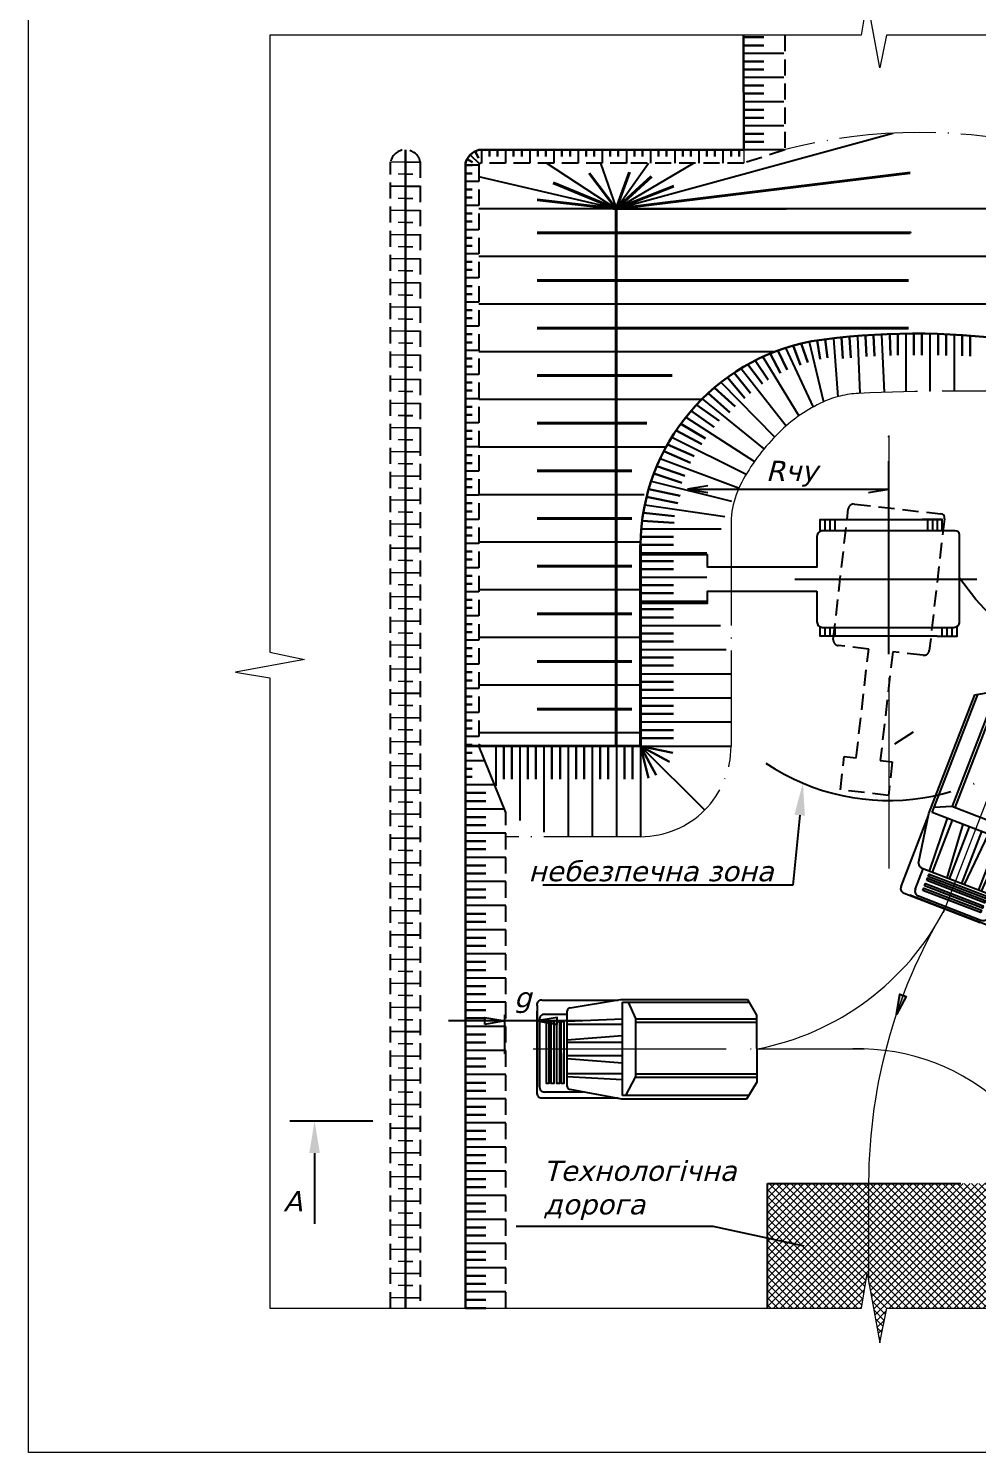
# Model space of a CAD drawing. Header units: millimetres. Extents: x -1138 to 1768, y 100 to 1081.
# Drawn here: x -865.1 to -747.2, y 100.3 to 277.3 of the extents above; entities that cross this region are included whole.
import ezdxf
from ezdxf import colors
from ezdxf.entities.mleader import LeaderData, LeaderLine
from ezdxf.math import Vec2, Vec3

# ---------------------------------------------------------------- set-up
doc = ezdxf.new("R2010")
doc.units = ezdxf.units.MM
doc.linetypes.add('ACAD_ISO04W100', pattern=[30, 24, -3, 0, -3])
doc.linetypes.add('JIS_02_2.0', pattern=[3, 2, -1])
for name, color, linetype in [('НАДЗЕМКА', 7, 'Continuous'), ('ТРАНСПОРТ', 7, 'Continuous'), ('Уступ', 7, 'Continuous')]:
    doc.layers.add(name, color=color, linetype=linetype)
doc.styles.get("Standard").update_dxf_attribs({"font": 'calibri.ttf'})
doc.styles.add('стиль1', font='verdanai.ttf', dxfattribs={"height": 2.5})

# ---------------------------------------------------------------- blocks, each defined once
blk = doc.blocks.new('A$C41F85E34')
at = {"layer": 'Уступ'}
h = blk.add_hatch(color=256, dxfattribs=at)
h.dxf.hatch_style = 1
h.paths.add_polyline_path([(-1.72, 1.81), (-2.02, 1.53), (0, 0)])
h.paths.add_polyline_path([(-1.42, 2.1), (-1.72, 1.81), (0, 0)])
blk.add_lwpolyline([(0, 0), (-2.02, 1.53), (-1.42, 2.1), (0, 0)], dxfattribs=at)
blk = doc.blocks.new('A$C26E32937')
at = {"layer": 'ТРАНСПОРТ', "color": 7, "linetype": 'JIS_02_2.0'}
blk.add_line((-17.79, -4.5), (-17.79, 1.5), dxfattribs=at)
at = {"layer": 'ТРАНСПОРТ', "color": 7, "linetype": 'JIS_02_2.0', "lineweight": 25}
for points in [[(0, 0), (0, 3.8, -0.414214), (0.69, 4.5), (17.01, 4.5, -0.414214), (17.7, 3.8), (17.7, -7)], [(17.16, -7.5), (0.69, -7.5, -0.414214), (0, -6.81), (0, -3)]]:
    blk.add_lwpolyline(points, format="xyb", dxfattribs=at)
for points in [[(-17.79, 1.5), (-17.79, 1.5), (-13.6, 1.5), (-13.6, 0), (0, 0)], [(0, -3), (-13.6, -3), (-13.6, -4.5), (-17.79, -4.5)], [(17.16, -7.5), (17.36, -7.48), (17.53, -7.44), (17.63, -7.35), (17.68, -7.21), (17.7, -7)]]:
    blk.add_lwpolyline(points, dxfattribs=at)
blk = doc.blocks.new('A$C3F031176')
for p, q in [((-27.28, 5.4), (-27.28, -4.71)), ((-26.66, 6.06), (-17.19, 6.06)), ((-23.17, 5.09), (-16.92, 6.11)), ((-16.92, 6.11), (-1.15, 6.11)), ((-16.66, -5.79), (-16.66, 5.78)), ((-16.66, 5.78), (-0.96, 5.78)), ((-15.95, 5.78), (-15.06, 3.77)), ((-1.15, 6.11), (0, 4.16)), ((-27.28, -5.43), (-27.28, 4.68)), ((-26.96, 3.62), (-26.96, -4.69)), ((-26.34, 4.29), (-23.59, 4.29)), ((-23.59, 4.43), (-23.58, -4.41)), ((-23.59, 3.45), (-16.66, 3.73)), ((-15.06, 3.77), (-15.06, -3.46)), ((-15.06, 3.71), (0, 3.71)), ((0, 4.16), (0, -4.16)), ((-23.59, 3.07), (-16.66, 3.07)), ((-15.06, 3.32), (0, 3.32)), ((-23.58, 1.13), (-16.66, 1.65)), ((-23.58, 0.81), (-16.66, 0.81)), ((-23.58, -0.82), (-16.66, -0.82)), ((-23.58, -1.19), (-16.66, -1.73)), ((-23.58, -3.09), (-16.66, -3.09)), ((-23.58, -3.46), (-16.66, -3.83)), ((-15.06, -3.46), (-16.28, -5.79)), ((-15.06, -3.12), (0, -3.12)), ((-15.06, -3.52), (0, -3.52)), ((-16.75, -6.27), (-23.17, -5.07)), ((0, -4.16), (-1.27, -6.27)), ((-26.66, -6.1), (-17.19, -6.1)), ((-26.34, -5.37), (-21.56, -5.37)), ((-1.27, -6.27), (-16.75, -6.27)), ((-0.97, -5.79), (-16.66, -5.79))]:
    blk.add_line(p, q)
at = {"linetype": 'ACAD_ISO04W100', "lineweight": 0}
blk.add_line((-27.77, -0.02), (0, -0.02), dxfattribs=at)
for points in [[(-26.12, 3.37), (-25.81, 3.37), (-25.81, -4.31), (-26.12, -4.31)], [(-25.51, 3.37), (-25.2, 3.37), (-25.2, -4.31), (-25.51, -4.31)], [(-24.8, 3.37), (-24.5, 3.37), (-24.5, -4.31), (-24.8, -4.31)], [(-24.26, 3.37), (-23.95, 3.37), (-23.95, -4.31), (-24.26, -4.31)]]:
    blk.add_lwpolyline(points, close=True)
for centre, radius, start, end in [((-26.71, 5.48), 0.583, 85.666, 188.0931), ((-26.38, 3.7), 0.583, 85.666, 188.0931), ((-22.96, 4.5), 0.63, 109.9652, 186.476), ((-26.36, -4.77), 0.604, 172.8512, 272.3738), ((-22.96, -4.48), 0.63, 173.524, 250.0348), ((-26.71, -5.51), 0.583, 171.9069, 274.334)]:
    blk.add_arc(centre, radius, start, end)

msp = doc.modelspace()

# ---------------------------------------------------------------- hatches: boundary and pattern name
at = {"lineweight": 5}
h = msp.add_hatch(dxfattribs=at)
h.set_pattern_fill('ANSI37', color=253, scale=0.2)
h.paths.add_polyline_path([(-760.754, 132.721, -0.0038075), (-760.76, 133.733), (-773.3, 133.733), (-773.3, 118.257), (-761.659, 118.257), (-760.947, 122.551), (-760.754, 121.499), (-760.754, 124.675)])
h.paths.add_polyline_path([(-737.459, 133.733), (-760.76, 133.733, 0.0038075), (-760.754, 132.721), (-760.754, 124.675), (-760.754, 121.499), (-759.374, 113.963), (-758.496, 118.257), (-735.662, 118.257), (-735.662, 120.531), (-736.102, 120.535), (-735.662, 123.031), (-735.662, 124.675, 0.0884)])
h.paths.add_polyline_path([(-723.115, 133.733), (-737.459, 133.733, -0.0884), (-735.662, 124.675), (-735.662, 123.031), (-735.269, 120.527), (-735.662, 120.531), (-735.662, 118.257), (-723.115, 118.257)])
at = {"layer": 'Уступ'}
h = msp.add_hatch(dxfattribs=at)
h.set_pattern_fill('ANGLE', color=256)
h.set_pattern_definition([(0, (-11.159, 46.3404), (0, 6.985), [5.08, -1.905]), (90, (-11.159, 46.3404), (-6.985, 4e-16), [5.08, -1.905])])
h.paths.add_polyline_path([(-780.732, 220.007), (-783.232, 220.007), (-780.732, 219.59)])
h.paths.add_polyline_path([(-780.732, 220.423), (-783.232, 220.007), (-780.732, 220.007)])
h = msp.add_hatch(dxfattribs=at)
h.set_pattern_fill('ANGLE', color=256)
h.set_pattern_definition([(0, (-4.7996, 46.3404), (0, 6.985), [5.08, -1.905]), (90, (-4.7996, 46.3404), (-6.985, 4e-16), [5.08, -1.905])])
h.paths.add_polyline_path([(-760.751, 220.423), (-760.751, 220.007), (-758.251, 220.007)])
h.paths.add_polyline_path([(-758.251, 220.007), (-760.751, 220.007), (-760.751, 219.59)])
h = msp.add_hatch(dxfattribs=at)
h.set_pattern_fill('ANGLE', color=256)
h.set_pattern_definition([(0, (-12.9054, 12.695), (0, 6.985), [5.08, -1.905]), (90, (-12.9054, 12.695), (-6.985, 4e-16), [5.08, -1.905])])
h.paths.add_polyline_path([(-808.439, 154.354), (-805.94, 153.937), (-808.439, 153.937)])
h.paths.add_polyline_path([(-808.439, 153.937), (-805.94, 153.937), (-808.439, 153.52)])
h = msp.add_hatch(dxfattribs=at)
h.set_pattern_fill('ANGLE', color=256)
h.set_pattern_definition([(0, (-12.906, 12.6946), (0, 6.985), [5.08, -1.905]), (90, (-12.906, 12.6946), (-6.985, 4e-16), [5.08, -1.905])])
h.paths.add_polyline_path([(-808.438, 154.353), (-805.939, 153.937), (-808.438, 153.936)])
h.paths.add_polyline_path([(-808.438, 153.936), (-805.939, 153.937), (-808.438, 153.52)])
h = msp.add_hatch(dxfattribs=at)
h.set_pattern_fill('ANGLE', color=256)
h.set_pattern_definition([(0, (-8.912, 12.6946), (0, 6.985), [5.08, -1.905]), (90, (-8.912, 12.6946), (-6.985, 4e-16), [5.08, -1.905])])
h.paths.add_polyline_path([(-799.447, 154.353), (-801.946, 153.937), (-799.447, 153.936)])
h.paths.add_polyline_path([(-799.447, 153.936), (-801.946, 153.937), (-799.447, 153.52)])
h = msp.add_hatch(dxfattribs=at)
h.set_pattern_fill('ANGLE', color=256)
h.set_pattern_definition([(0, (-8.911, 12.695), (0, 6.985), [5.08, -1.905]), (90, (-8.911, 12.695), (-6.985, 4e-16), [5.08, -1.905])])
h.paths.add_polyline_path([(-799.446, 154.354), (-801.945, 153.937), (-799.446, 153.937)])
h.paths.add_polyline_path([(-799.446, 153.937), (-801.945, 153.937), (-799.446, 153.52)])

# ---------------------------------------------------------------- linework, layer by layer
at = {"color": 6, "lineweight": 20}
msp.add_lwpolyline([(-865.101, 370.292), (-667.638, 370.292), (-667.638, 100.312), (-865.101, 100.312)], close=True, dxfattribs=at)
at = {"lineweight": 20}
for points in [[(-776.272, 262.182), (-776.272, 260.531)], [(-808.782, 188.136), (-809.176, 188.345)], [(-774.588, 150.465), (-761.26, 150.47)]]:
    msp.add_lwpolyline(points, dxfattribs=at)
at = {"linetype": 'ACAD_ISO04W100', "lineweight": 20}
msp.add_lwpolyline([(-758.25, 226.687), (-758.25, 172.882)], dxfattribs=at)
at = {"lineweight": 25}
for points in [[(-766.762, 214.793), (-766.762, 216.254), (-751.608, 216.254)], [(-766.146, 214.852), (-766.146, 216.252)], [(-765.531, 214.852), (-765.531, 216.254)], [(-764.917, 214.852), (-764.917, 216.255)], [(-751.608, 214.79), (-751.608, 216.254), (-754.108, 216.254)], [(-753.453, 216.254), (-753.453, 214.852)], [(-752.838, 216.254), (-752.838, 214.852)], [(-752.223, 216.254), (-752.223, 214.852)], [(-752.262, 201.776), (-766.762, 201.776), (-766.762, 202.912)], [(-766.147, 201.775), (-766.147, 202.852)], [(-765.532, 201.775), (-765.532, 202.852)], [(-764.916, 201.776), (-764.916, 202.852)], [(-752.262, 201.776), (-749.762, 201.776), (-749.762, 202.984)], [(-751.607, 201.776), (-751.607, 202.852)], [(-750.992, 201.776), (-750.992, 202.852)], [(-750.377, 201.776), (-750.377, 202.852)]]:
    msp.add_lwpolyline(points, dxfattribs=at)
msp.add_lwpolyline([(-767.175, 207.349), (-767.175, 203.546, 0.4142136), (-766.481, 202.852), (-750.169, 202.852, 0.4142136), (-749.475, 203.546), (-749.475, 214.348, 0.3984469), (-750.019, 214.852), (-766.481, 214.852, 0.4142136), (-767.175, 214.158), (-767.175, 210.349), (-780.773, 210.349), (-780.773, 211.849), (-784.966, 211.849), (-789.092, 211.849), (-789.092, 205.865), (-785.771, 205.865), (-780.772, 205.849), (-780.772, 207.349), (-767.175, 207.349)], format="xyb", dxfattribs=at)
at = {"lineweight": 20}
msp.add_lwpolyline([(-751.275, 167.866, 0.1395729), (-760.754, 132.721), (-760.754, 124.675), (-760.754, 121.499)], format="xyb", dxfattribs=at)
for centre, radius, start, end in [((-780.869, 183.198), 33.33, 280.86288, 332.61177), ((-761.977, 124.159), 26.32, 1.12228, 91.59958)]:
    msp.add_arc(centre, radius, start, end, dxfattribs=at)
at = {"layer": 'НАДЗЕМКА'}
for p, q in [((-724.813, 254.844), (-809.176, 254.844)), ((-792.092, 254.844), (-771.017, 254.844)), ((-719.148, 248.929), (-809.176, 248.929)), ((-716.896, 243.011), (-809.176, 243.011)), ((-772.438, 237.093), (-809.176, 237.093)), ((-781.499, 231.174), (-809.176, 231.174)), ((-785.915, 225.256), (-809.176, 225.256)), ((-788.653, 219.337), (-809.176, 219.337)), ((-789.086, 213.419), (-809.176, 213.419)), ((-789.092, 207.501), (-809.176, 207.501)), ((-789.092, 201.582), (-809.176, 201.582)), ((-789.092, 195.664), (-809.176, 195.664)), ((-789.092, 189.745), (-809.176, 189.745))]:
    msp.add_line(p, q, dxfattribs=at)
for points in [[(-792.092, 254.844), (-757.743, 264.265)], [(-792.092, 254.844), (-800.755, 260.531)], [(-792.092, 255.051), (-794.001, 260.531)], [(-792.092, 254.844), (-782.524, 260.531)], [(-792.092, 254.844), (-788.094, 260.531)], [(-792.092, 254.844), (-809.176, 258.82)]]:
    msp.add_lwpolyline(points, dxfattribs=at)
at = {"layer": 'НАДЗЕМКА', "lineweight": 40}
for points in [[(-792.092, 254.844), (-795.483, 259.275)], [(-792.092, 254.844), (-790.452, 259.409)], [(-792.092, 254.844), (-755.576, 259.337)], [(-792.092, 254.844), (-787.729, 258.861)], [(-792.092, 254.844), (-799.927, 258.081)], [(-792.092, 254.844), (-784.968, 257.687)], [(-792.092, 254.844), (-801.934, 255.963)], [(-792.092, 254.844), (-792.092, 188.1)], [(-755.576, 251.887), (-755.576, 251.887), (-755.576, 251.887), (-801.934, 251.887)], [(-755.783, 245.968), (-801.934, 245.968)], [(-755.783, 240.05), (-801.934, 240.05)], [(-785.176, 234.131), (-801.934, 234.131)], [(-788.285, 228.213), (-801.934, 228.213)], [(-790.151, 222.295), (-801.934, 222.295)], [(-790.151, 216.376), (-801.934, 216.376)], [(-790.151, 210.458), (-801.934, 210.458)], [(-790.151, 204.539), (-801.934, 204.539)], [(-790.151, 198.621), (-801.934, 198.621)], [(-790.151, 192.703), (-801.934, 192.703)]]:
    msp.add_lwpolyline(points, dxfattribs=at)
at = {"layer": 'НАДЗЕМКА', "linetype": 'ACAD_ISO04W100'}
msp.add_arc((-758.25, 208.857), 27.522, 236.26592, 46.58452, dxfattribs=at)
at = {"layer": 'ТРАНСПОРТ', "lineweight": 30}
for p, q in [((-773.779, 276.171), (-776.28, 276.171)), ((-773.779, 275.171), (-776.28, 275.171)), ((-773.779, 273.171), (-776.28, 273.171)), ((-773.779, 272.171), (-776.28, 272.171)), ((-773.779, 270.171), (-776.28, 270.171)), ((-773.779, 269.171), (-776.28, 269.171)), ((-773.779, 267.171), (-776.28, 267.171)), ((-773.779, 266.171), (-776.28, 266.171)), ((-773.779, 264.171), (-776.28, 264.171)), ((-809.222, 261.162), (-809.63, 262.006)), ((-807.843, 262.171), (-807.843, 261.351)), ((-806.843, 262.171), (-806.843, 261.351)), ((-804.843, 262.171), (-804.843, 261.351)), ((-803.843, 262.171), (-803.843, 261.351)), ((-801.843, 262.171), (-801.843, 261.351)), ((-800.843, 262.171), (-800.843, 261.351)), ((-798.843, 262.171), (-798.843, 261.351)), ((-797.843, 262.171), (-797.843, 261.351)), ((-795.843, 262.171), (-795.843, 261.351)), ((-794.843, 262.171), (-794.843, 261.351)), ((-792.843, 262.171), (-792.843, 261.351)), ((-791.843, 262.171), (-791.843, 261.351)), ((-789.843, 262.171), (-789.843, 261.351)), ((-788.843, 262.171), (-788.843, 261.351)), ((-786.843, 262.171), (-786.843, 261.351)), ((-786.843, 262.171), (-786.843, 261.351)), ((-785.843, 262.171), (-785.843, 261.351)), ((-785.843, 262.171), (-785.843, 261.351)), ((-783.843, 262.171), (-783.843, 261.351)), ((-783.843, 262.171), (-783.843, 261.351)), ((-782.843, 262.171), (-782.843, 261.351)), ((-782.843, 262.171), (-782.843, 261.351)), ((-780.843, 262.171), (-780.843, 261.351)), ((-780.843, 262.171), (-780.843, 261.351)), ((-779.843, 262.171), (-779.843, 261.351)), ((-779.843, 262.171), (-779.843, 261.351)), ((-777.843, 262.171), (-777.843, 261.351)), ((-776.843, 262.171), (-776.843, 261.351)), ((-773.779, 263.171), (-776.28, 263.171)), ((-809.953, 260.655), (-810.629, 261.029))]:
    msp.add_line(p, q, dxfattribs=at)
at = {"layer": 'ТРАНСПОРТ'}
for p, q in [((-771.278, 274.171), (-776.28, 274.171)), ((-771.278, 271.171), (-776.28, 271.171)), ((-771.278, 268.171), (-776.28, 268.171)), ((-771.278, 265.171), (-776.28, 265.171)), ((-809.178, 262.171), (-790.843, 262.171)), ((-808.843, 262.171), (-808.843, 260.531)), ((-805.843, 262.171), (-805.843, 260.531)), ((-802.843, 262.171), (-802.843, 260.531)), ((-799.843, 262.171), (-799.843, 260.531)), ((-796.843, 262.171), (-796.843, 260.531)), ((-793.843, 262.171), (-793.843, 260.531)), ((-790.843, 262.171), (-790.843, 260.531)), ((-787.843, 262.171), (-787.843, 260.531)), ((-784.843, 262.171), (-784.843, 260.531)), ((-781.843, 262.171), (-781.843, 260.531)), ((-778.843, 262.171), (-778.843, 260.531)), ((-771.278, 262.171), (-776.28, 262.171)), ((-809.176, 260.268), (-810.816, 260.268)), ((-810.226, 261.579), (-809.091, 260.445)), ((-832.661, 141.524), (-822.32, 141.524))]:
    msp.add_line(p, q, dxfattribs=at)
at = {"layer": 'ТРАНСПОРТ', "linetype": 'ACAD_ISO04W100'}
for p, q in [((-758.25, 199.503), (-758.25, 226.687)), ((-769.918, 208.857), (-747.327, 208.857))]:
    msp.add_line(p, q, dxfattribs=at)
at = {"layer": 'ТРАНСПОРТ', "lineweight": 30}
msp.add_lwpolyline([(-776.272, 262.171), (-776.28, 276.436)], dxfattribs=at)
at = {"layer": 'ТРАНСПОРТ', "linetype": 'JIS_02_2.0'}
msp.add_lwpolyline([(-771.181, 276.436), (-771.181, 262.171), (-776.272, 260.531)], dxfattribs=at)
at = {"layer": 'ТРАНСПОРТ', "linetype": 'ACAD_ISO04W100', "lineweight": 20, "ltscale": 0.5}
for points in [[(-771.278, 262.171, -0.1286579), (-737.494, 262.183, -0.1279168), (-719.557, 249.653, -0.1270167), (-716.28, 238.246), (-716.28, 227.704)], [(-719.969, 227.696, 0.3514269), (-721.275, 229.838, 0.0174283), (-726.305, 230.757, 0.0326841), (-739.606, 232.066, 0.0196075), (-762.004, 231.921, 0.0969176), (-766.446, 230.839, 0.0824017), (-771.596, 227.342, 0.0707266), (-776.084, 221.661, 0.1527163), (-777.837, 215.079), (-777.837, 188.094, -0.414176), (-789.092, 176.838), (-805.814, 176.838)]]:
    msp.add_lwpolyline(points, format="xyb", dxfattribs=at)
at = {"layer": 'ТРАНСПОРТ', "lineweight": 30}
msp.add_lwpolyline([(-810.816, 118.257), (-810.816, 171.714), (-810.816, 260.531, -0.2791632), (-809.178, 262.171), (-790.843, 262.171), (-776.272, 262.171)], format="xyb", dxfattribs=at)
at = {"layer": 'ТРАНСПОРТ', "linetype": 'JIS_02_2.0'}
msp.add_lwpolyline([(-776.272, 260.531), (-790.843, 260.531), (-808.914, 260.531, 0.3525568), (-809.176, 260.268), (-809.176, 188.137)], format="xyb", dxfattribs=at)
at = {"layer": 'ТРАНСПОРТ'}
for points in [[(-745.801, 204.517), (-747.451, 206.303), (-749.475, 208.947)], [(-757.511, 188.387), (-755.189, 189.869)], [(-804.537, 128.432), (-780.097, 128.432), (-768.822, 125.989)]]:
    msp.add_lwpolyline(points, dxfattribs=at)
at = {"layer": 'ТРАНСПОРТ', "linetype": 'ACAD_ISO04W100'}
msp.add_lwpolyline([(-773.3, 118.257), (-773.3, 133.733), (-723.115, 133.733), (-723.115, 118.257)], dxfattribs=at)
at = {"layer": 'Уступ', "lineweight": 30}
for p, q in [((-809.996, 260.268), (-810.816, 260.268)), ((-809.996, 259.268), (-810.816, 259.268)), ((-809.996, 257.268), (-810.816, 257.268)), ((-809.996, 256.268), (-810.816, 256.268)), ((-809.996, 254.268), (-810.816, 254.268)), ((-809.996, 253.268), (-810.816, 253.268)), ((-809.996, 251.268), (-810.816, 251.268)), ((-809.996, 250.268), (-810.816, 250.268)), ((-809.996, 248.268), (-810.816, 248.268)), ((-809.996, 247.268), (-810.816, 247.268)), ((-809.996, 245.268), (-810.816, 245.268)), ((-809.996, 244.268), (-810.816, 244.268)), ((-809.996, 242.268), (-810.816, 242.268)), ((-809.996, 241.268), (-810.816, 241.268)), ((-809.996, 239.268), (-810.816, 239.268)), ((-809.996, 238.268), (-810.816, 238.268)), ((-809.996, 236.268), (-810.816, 236.268)), ((-809.996, 235.268), (-810.816, 235.268)), ((-809.996, 233.268), (-810.816, 233.268)), ((-809.996, 232.268), (-810.816, 232.268)), ((-809.996, 230.268), (-810.816, 230.268)), ((-809.996, 229.268), (-810.816, 229.268)), ((-809.996, 227.268), (-810.816, 227.268)), ((-809.996, 226.268), (-810.816, 226.268)), ((-809.996, 224.268), (-810.816, 224.268)), ((-809.996, 223.268), (-810.816, 223.268)), ((-809.996, 221.268), (-810.816, 221.268)), ((-809.996, 220.268), (-810.816, 220.268)), ((-809.996, 218.268), (-810.816, 218.268)), ((-809.996, 217.268), (-810.816, 217.268)), ((-809.996, 215.268), (-810.816, 215.268)), ((-809.996, 214.268), (-810.816, 214.268)), ((-809.996, 212.268), (-810.816, 212.268)), ((-809.996, 211.268), (-810.816, 211.268)), ((-809.996, 209.268), (-810.816, 209.268)), ((-809.996, 208.268), (-810.816, 208.268)), ((-809.996, 206.268), (-810.816, 206.268)), ((-809.996, 205.268), (-810.816, 205.268)), ((-809.996, 203.268), (-810.816, 203.268)), ((-809.996, 202.268), (-810.816, 202.268)), ((-809.996, 200.268), (-810.816, 200.268)), ((-809.996, 199.268), (-810.816, 199.268)), ((-809.996, 197.268), (-810.816, 197.268)), ((-809.996, 196.268), (-810.816, 196.268)), ((-809.996, 194.268), (-810.816, 194.268)), ((-809.996, 193.268), (-810.816, 193.268)), ((-809.996, 191.268), (-810.816, 191.268)), ((-809.996, 190.268), (-810.816, 190.268)), ((-809.996, 188.268), (-810.816, 188.268)), ((-806.076, 188.098), (-806.076, 183.981)), ((-805.076, 188.096), (-805.076, 183.981)), ((-803.079, 188.098), (-803.079, 183.981)), ((-802.079, 188.096), (-802.079, 183.981)), ((-800.081, 188.098), (-800.081, 183.981)), ((-799.081, 188.096), (-799.081, 183.981)), ((-797.084, 188.098), (-797.084, 183.981)), ((-796.084, 188.096), (-796.084, 183.981)), ((-794.086, 188.098), (-794.086, 183.981)), ((-793.086, 188.096), (-793.086, 183.981)), ((-791.089, 188.098), (-791.089, 183.981)), ((-790.089, 188.096), (-790.089, 183.981)), ((-789.093, 188.094), (-785.065, 187.253)), ((-789.092, 188.095), (-785.482, 186.121)), ((-789.092, 188.094), (-787.136, 184.474)), ((-789.092, 188.093), (-788.11, 184.097)), ((-809.996, 187.268), (-810.816, 187.268)), ((-809.996, 185.268), (-810.816, 185.268)), ((-809.996, 184.268), (-810.816, 184.268)), ((-808.315, 182.268), (-810.816, 182.268)), ((-808.315, 181.268), (-810.816, 181.268)), ((-808.315, 179.268), (-810.816, 179.268)), ((-808.315, 178.268), (-810.816, 178.268)), ((-808.315, 176.268), (-810.816, 176.268)), ((-808.315, 175.268), (-810.816, 175.268)), ((-808.315, 173.268), (-810.816, 173.268)), ((-808.315, 172.268), (-810.816, 172.268)), ((-808.315, 170.268), (-810.816, 170.268)), ((-808.315, 169.268), (-810.816, 169.268)), ((-808.315, 167.268), (-810.816, 167.268)), ((-808.315, 166.268), (-810.816, 166.268)), ((-808.315, 164.268), (-810.816, 164.268)), ((-808.315, 163.268), (-810.816, 163.268)), ((-808.315, 161.268), (-810.816, 161.268)), ((-808.315, 160.268), (-810.816, 160.268)), ((-808.315, 158.268), (-810.816, 158.268)), ((-808.315, 157.268), (-810.816, 157.268)), ((-808.315, 155.268), (-810.816, 155.268)), ((-808.315, 154.268), (-810.816, 154.268)), ((-808.315, 152.268), (-810.816, 152.268)), ((-808.315, 151.268), (-810.816, 151.268)), ((-808.315, 149.268), (-810.816, 149.268)), ((-808.315, 148.268), (-810.816, 148.268)), ((-808.315, 146.268), (-810.816, 146.268)), ((-808.315, 145.268), (-810.816, 145.268)), ((-808.315, 143.268), (-810.816, 143.268)), ((-808.315, 142.268), (-810.816, 142.268)), ((-808.315, 140.268), (-810.816, 140.268)), ((-808.315, 139.268), (-810.816, 139.268)), ((-808.315, 137.268), (-810.816, 137.268)), ((-808.315, 136.268), (-810.816, 136.268)), ((-808.315, 134.268), (-810.816, 134.268)), ((-808.315, 133.268), (-810.816, 133.268)), ((-808.315, 131.268), (-810.816, 131.268)), ((-808.315, 130.268), (-810.816, 130.268)), ((-808.315, 128.268), (-810.816, 128.268)), ((-808.315, 127.268), (-810.816, 127.268)), ((-808.315, 125.268), (-810.816, 125.268)), ((-808.315, 124.268), (-810.816, 124.268)), ((-808.315, 122.268), (-810.816, 122.268)), ((-808.315, 121.268), (-810.816, 121.268)), ((-808.315, 119.268), (-810.816, 119.268)), ((-808.315, 118.268), (-810.816, 118.268))]:
    msp.add_line(p, q, dxfattribs=at)
at = {"layer": 'Уступ'}
for p, q in [((-809.176, 258.268), (-810.816, 258.268)), ((-809.176, 255.268), (-810.816, 255.268)), ((-809.176, 252.268), (-810.816, 252.268)), ((-809.176, 249.268), (-810.816, 249.268)), ((-809.176, 246.268), (-810.816, 246.268)), ((-809.176, 243.268), (-810.816, 243.268)), ((-809.176, 240.268), (-810.816, 240.268)), ((-809.176, 237.268), (-810.816, 237.268)), ((-809.176, 234.268), (-810.816, 234.268)), ((-809.176, 231.268), (-810.816, 231.268)), ((-809.176, 228.268), (-810.816, 228.268)), ((-809.176, 225.268), (-810.816, 225.268)), ((-809.176, 222.268), (-810.816, 222.268)), ((-780.732, 220.423), (-783.232, 220.007)), ((-783.232, 220.007), (-758.251, 220.007)), ((-783.232, 220.007), (-780.732, 219.59)), ((-760.751, 219.59), (-758.251, 220.007)), ((-809.176, 219.268), (-810.816, 219.268)), ((-809.176, 216.268), (-810.816, 216.268)), ((-809.176, 213.268), (-810.816, 213.268)), ((-809.176, 210.268), (-810.816, 210.268)), ((-809.176, 207.268), (-810.816, 207.268)), ((-809.176, 204.268), (-810.816, 204.268)), ((-809.176, 201.268), (-810.816, 201.268)), ((-809.176, 198.268), (-810.816, 198.268)), ((-809.176, 195.268), (-810.816, 195.268)), ((-809.176, 192.268), (-810.816, 192.268)), ((-809.176, 189.268), (-810.816, 189.268)), ((-805.814, 179.864), (-809.176, 188.137)), ((-807.076, 188.1), (-807.076, 183.16)), ((-804.079, 188.1), (-804.079, 179.893)), ((-804.079, 188.1), (-804.079, 178.84)), ((-801.081, 188.1), (-801.081, 177.403)), ((-801.081, 188.1), (-801.081, 177.403)), ((-798.084, 188.1), (-798.084, 179.893)), ((-798.084, 188.1), (-798.084, 176.838)), ((-795.086, 188.1), (-795.086, 179.893)), ((-795.086, 188.1), (-795.086, 176.838)), ((-792.089, 188.1), (-792.089, 179.893)), ((-792.089, 188.1), (-792.089, 176.838)), ((-789.092, 188.1), (-789.092, 176.838)), ((-808.417, 186.268), (-810.816, 186.268)), ((-807.198, 183.268), (-810.816, 183.268)), ((-805.978, 180.268), (-810.816, 180.268)), ((-805.814, 177.268), (-810.816, 177.268)), ((-805.814, 174.268), (-810.816, 174.268)), ((-805.814, 171.268), (-810.816, 171.268)), ((-805.814, 168.268), (-810.816, 168.268)), ((-805.814, 165.268), (-810.816, 165.268)), ((-805.814, 162.268), (-810.816, 162.268)), ((-805.814, 159.268), (-810.816, 159.268)), ((-805.814, 156.268), (-810.816, 156.268)), ((-805.94, 149.868), (-805.94, 154.71)), ((-805.94, 153.937), (-812.928, 153.937)), ((-805.814, 153.268), (-810.816, 153.268)), ((-796.327, 153.937), (-805.94, 153.937)), ((-805.814, 150.268), (-810.816, 150.268)), ((-805.814, 147.268), (-810.816, 147.268)), ((-805.814, 144.268), (-810.816, 144.268)), ((-805.814, 141.268), (-810.816, 141.268)), ((-805.814, 138.268), (-810.816, 138.268)), ((-805.814, 135.268), (-810.816, 135.268)), ((-805.814, 132.268), (-810.816, 132.268)), ((-805.814, 129.268), (-810.816, 129.268)), ((-805.814, 126.268), (-810.816, 126.268)), ((-805.814, 123.268), (-810.816, 123.268)), ((-805.814, 120.268), (-810.816, 120.268))]:
    msp.add_line(p, q, dxfattribs=at)
at = {"layer": 'Уступ', "lineweight": 9}
for points in [[(-685.204, 270.108), (-685.204, 276.436), (-758.545, 276.436), (-759.374, 272.38), (-760.947, 280.968), (-761.698, 276.436), (-835.117, 276.436)], [(-835.117, 276.436), (-835.117, 199.75), (-830.823, 198.872), (-839.411, 197.299), (-835.117, 196.587), (-835.117, 118.257)], [(-835.117, 119.944), (-835.117, 118.257), (-761.659, 118.257), (-760.947, 122.551), (-759.374, 113.963), (-758.496, 118.257), (-685.204, 118.257)]]:
    msp.add_lwpolyline(points, dxfattribs=at)
at = {"layer": 'Уступ', "linetype": 'JIS_02_2.0'}
msp.add_lwpolyline([(-820.126, 118.257), (-820.126, 163.145), (-820.125, 184.164), (-820.126, 226.144), (-820.126, 260.698, -0.8113668), (-816.437, 260.703), (-816.437, 226.172), (-816.435, 193.162), (-816.435, 118.257)], format="xyb", dxfattribs=at)
at = {"layer": 'Уступ', "lineweight": 30}
for points in [[(-818.279, 118.257), (-818.279, 262.17)], [(-761.145, 239.056), (-761.034, 236.493)], [(-760.146, 239.099), (-760.035, 236.537)], [(-758.137, 239.228), (-758.031, 236.643)], [(-757.138, 239.268), (-757.138, 236.684)], [(-755.137, 239.259), (-755.137, 236.692)], [(-754.137, 239.259), (-754.137, 236.692)], [(-752.137, 239.201), (-752.137, 236.663)], [(-751.137, 239.158), (-751.137, 236.642)], [(-749.137, 239.039), (-749.137, 236.582)], [(-748.137, 238.963), (-748.137, 236.544)], [(-772.043, 237.242), (-770.888, 234.85)], [(-770.13, 237.865), (-769.236, 235.415)], [(-769.125, 238.128), (-768.303, 235.774)], [(-767.141, 238.499), (-766.765, 236.178)], [(-766.135, 238.625), (-765.859, 236.328)], [(-764.137, 238.814), (-763.946, 236.276)], [(-763.14, 238.889), (-762.949, 236.351)], [(-775.75, 235.534), (-773.928, 233.121)], [(-774.835, 236.022), (-773.223, 233.619)], [(-772.989, 236.872), (-771.69, 234.444)], [(-778.299, 233.907), (-776.131, 231.339)], [(-777.465, 234.486), (-775.442, 231.96)], [(-780.694, 231.948), (-778.013, 229.538)], [(-779.918, 232.636), (-777.338, 230.308)], [(-782.143, 230.504), (-779.311, 228.498)], [(-782.816, 229.748), (-779.939, 227.736)], [(-784.654, 227.333), (-781.477, 225.619)], [(-784.098, 228.126), (-780.998, 226.326)], [(-785.735, 225.581), (-782.414, 224.125)], [(-786.196, 224.725), (-782.862, 223.307)], [(-787.425, 221.958), (-783.952, 220.81)], [(-787.065, 222.863), (-783.594, 221.683)], [(-788.068, 220.018), (-784.151, 219.209)], [(-788.325, 219.064), (-784.435, 218.269)], [(-788.885, 216.068), (-784.894, 215.851)], [(-788.734, 217.094), (-784.851, 216.686)], [(-789.092, 213.094), (-784.976, 213.094)], [(-789.06, 214.094), (-784.976, 214.094)], [(-789.092, 211.094), (-784.976, 211.094)], [(-789.092, 210.094), (-784.976, 210.094)], [(-789.092, 208.094), (-784.976, 208.094)], [(-789.092, 207.094), (-784.976, 207.094)], [(-789.092, 205.094), (-784.976, 205.094)], [(-789.092, 204.094), (-784.976, 204.094)], [(-789.092, 202.094), (-784.976, 202.094)], [(-789.092, 201.094), (-784.976, 201.094)], [(-789.092, 199.094), (-784.976, 199.094)], [(-789.092, 198.094), (-784.976, 198.094)], [(-789.092, 196.094), (-784.976, 196.094)], [(-789.092, 195.094), (-784.976, 195.094)], [(-789.092, 193.094), (-784.976, 193.094)], [(-789.092, 192.094), (-784.976, 192.094)], [(-789.092, 190.094), (-784.976, 190.094)], [(-789.092, 189.094), (-784.976, 189.094)]]:
    msp.add_lwpolyline(points, dxfattribs=at)
at = {"layer": 'Уступ', "lineweight": 20}
for points in [[(-818.277, 260.664), (-816.437, 260.664), (-820.117, 260.664)], [(-818.278, 259.165), (-817.378, 259.165), (-819.178, 259.165)], [(-818.278, 257.665), (-816.438, 257.665), (-820.118, 257.665)], [(-818.278, 257.649), (-816.438, 257.649), (-820.118, 257.649)], [(-818.277, 256.149), (-817.377, 256.149), (-819.177, 256.149)], [(-818.278, 254.649), (-816.438, 254.649), (-820.118, 254.649)], [(-818.277, 253.149), (-817.377, 253.149), (-819.177, 253.149)], [(-818.277, 251.648), (-816.437, 251.648), (-820.117, 251.648)], [(-818.278, 250.149), (-817.378, 250.149), (-819.178, 250.149)], [(-818.278, 248.65), (-816.438, 248.65), (-820.118, 248.65)], [(-818.278, 248.649), (-816.438, 248.649), (-820.118, 248.649)], [(-818.277, 247.15), (-817.377, 247.15), (-819.177, 247.15)], [(-818.278, 245.65), (-816.438, 245.65), (-820.118, 245.65)], [(-818.277, 242.649), (-816.437, 242.649), (-820.117, 242.649)], [(-818.277, 244.15), (-817.377, 244.15), (-819.177, 244.15)], [(-818.277, 241.15), (-817.377, 241.15), (-819.177, 241.15)], [(-818.278, 239.65), (-816.438, 239.65), (-820.118, 239.65)], [(-818.259, 239.671), (-816.419, 239.671), (-820.099, 239.671)], [(-818.258, 238.171), (-817.358, 238.171), (-819.158, 238.171)], [(-818.259, 236.671), (-816.419, 236.671), (-820.099, 236.671)], [(-818.258, 233.67), (-816.418, 233.67), (-820.098, 233.67)], [(-818.258, 235.17), (-817.358, 235.17), (-819.158, 235.17)], [(-818.259, 232.171), (-817.359, 232.171), (-819.159, 232.171)], [(-818.277, 230.673), (-816.437, 230.673), (-820.117, 230.673)], [(-818.259, 230.671), (-816.419, 230.671), (-820.099, 230.671)], [(-818.278, 229.155), (-817.378, 229.155), (-819.178, 229.155)], [(-818.276, 229.173), (-817.376, 229.173), (-819.176, 229.173)], [(-818.278, 227.655), (-816.438, 227.655), (-820.118, 227.655)], [(-818.278, 226.154), (-817.378, 226.154), (-819.178, 226.154)], [(-818.278, 224.654), (-816.438, 224.654), (-820.118, 224.654)], [(-818.278, 223.155), (-817.378, 223.155), (-819.178, 223.155)], [(-818.279, 221.655), (-816.439, 221.655), (-820.119, 221.655)], [(-818.278, 221.656), (-816.438, 221.656), (-820.118, 221.656)], [(-818.277, 220.156), (-817.377, 220.156), (-819.177, 220.156)], [(-818.278, 218.656), (-816.438, 218.656), (-820.118, 218.656)], [(-818.277, 217.155), (-817.377, 217.155), (-819.177, 217.155)], [(-818.278, 215.654), (-816.438, 215.654), (-820.118, 215.654)], [(-818.278, 214.155), (-817.378, 214.155), (-819.178, 214.155)], [(-818.278, 212.656), (-816.438, 212.656), (-820.118, 212.656)], [(-818.259, 212.676), (-816.419, 212.676), (-820.099, 212.676)], [(-818.277, 211.14), (-817.377, 211.14), (-819.177, 211.14)], [(-818.278, 209.64), (-816.438, 209.64), (-820.118, 209.64)], [(-818.277, 208.139), (-817.377, 208.139), (-819.177, 208.139)], [(-818.277, 206.639), (-816.437, 206.639), (-820.117, 206.639)], [(-818.278, 203.64), (-816.438, 203.64), (-820.118, 203.64)], [(-818.278, 203.64), (-816.438, 203.64), (-820.118, 203.64)], [(-818.278, 205.14), (-817.378, 205.14), (-819.178, 205.14)], [(-818.277, 202.14), (-817.377, 202.14), (-819.177, 202.14)], [(-818.278, 200.64), (-816.438, 200.64), (-820.118, 200.64)], [(-818.277, 199.14), (-817.377, 199.14), (-819.177, 199.14)], [(-818.277, 197.639), (-816.437, 197.639), (-820.117, 197.639)], [(-818.259, 194.661), (-816.419, 194.661), (-820.099, 194.661)], [(-818.277, 196.14), (-817.377, 196.14), (-819.177, 196.14)], [(-818.278, 194.64), (-816.438, 194.64), (-820.118, 194.64)], [(-818.276, 193.124), (-817.376, 193.124), (-819.176, 193.124)], [(-818.277, 191.624), (-816.437, 191.624), (-820.117, 191.624)], [(-818.276, 190.124), (-817.376, 190.124), (-819.176, 190.124)], [(-818.277, 188.623), (-816.437, 188.623), (-820.117, 188.623)], [(-818.277, 187.124), (-817.377, 187.124), (-819.177, 187.124)], [(-818.277, 185.625), (-816.437, 185.625), (-820.117, 185.625)], [(-818.277, 185.624), (-816.437, 185.624), (-820.117, 185.624)], [(-818.276, 184.125), (-817.376, 184.125), (-819.176, 184.125)], [(-818.277, 182.625), (-816.437, 182.625), (-820.117, 182.625)], [(-818.276, 181.125), (-817.376, 181.125), (-819.176, 181.125)], [(-818.276, 179.624), (-816.436, 179.624), (-820.116, 179.624)], [(-818.277, 178.125), (-817.377, 178.125), (-819.177, 178.125)], [(-818.277, 176.625), (-816.437, 176.625), (-820.117, 176.625)], [(-818.258, 176.646), (-816.418, 176.646), (-820.098, 176.646)], [(-818.277, 173.609), (-816.437, 173.609), (-820.117, 173.609)], [(-818.277, 173.609), (-816.437, 173.609), (-820.117, 173.609)], [(-818.276, 175.109), (-817.376, 175.109), (-819.176, 175.109)], [(-818.276, 172.109), (-817.376, 172.109), (-819.176, 172.109)], [(-818.276, 170.608), (-816.436, 170.608), (-820.116, 170.608)], [(-818.277, 169.109), (-817.377, 169.109), (-819.177, 169.109)], [(-818.276, 167.608), (-816.436, 167.608), (-820.116, 167.608)], [(-818.277, 164.609), (-816.437, 164.609), (-820.117, 164.609)], [(-818.258, 164.63), (-816.418, 164.63), (-820.098, 164.63)], [(-818.277, 166.109), (-817.377, 166.109), (-819.177, 166.109)], [(-818.276, 163.094), (-817.376, 163.094), (-819.176, 163.094)], [(-818.277, 161.594), (-816.437, 161.594), (-820.117, 161.594)], [(-818.277, 161.594), (-816.437, 161.594), (-820.117, 161.594)], [(-818.276, 160.093), (-817.376, 160.093), (-819.176, 160.093)], [(-818.276, 158.592), (-816.436, 158.592), (-820.116, 158.592)], [(-818.277, 157.093), (-817.377, 157.093), (-819.177, 157.093)], [(-818.279, 155.593), (-816.439, 155.593), (-820.119, 155.593)], [(-818.28, 154.094), (-817.38, 154.094), (-819.18, 154.094)], [(-818.28, 152.594), (-816.44, 152.594), (-820.12, 152.594)], [(-818.261, 152.615), (-816.421, 152.615), (-820.101, 152.615)], [(-818.279, 151.078), (-817.379, 151.078), (-819.179, 151.078)], [(-818.279, 149.578), (-816.439, 149.578), (-820.119, 149.578)], [(-818.279, 149.578), (-816.439, 149.578), (-820.119, 149.578)], [(-818.279, 148.078), (-817.379, 148.078), (-819.179, 148.078)], [(-818.279, 146.577), (-816.439, 146.577), (-820.119, 146.577)], [(-818.276, 143.577), (-816.436, 143.577), (-820.116, 143.577)], [(-818.279, 145.078), (-817.379, 145.078), (-819.179, 145.078)], [(-818.277, 142.078), (-817.377, 142.078), (-819.177, 142.078)], [(-818.277, 140.578), (-816.437, 140.578), (-820.117, 140.578)], [(-818.258, 140.599), (-816.418, 140.599), (-820.098, 140.599)], [(-818.276, 139.063), (-817.376, 139.063), (-819.176, 139.063)], [(-818.277, 137.563), (-816.437, 137.563), (-820.117, 137.563)], [(-818.277, 137.563), (-816.437, 137.563), (-820.117, 137.563)], [(-818.276, 134.561), (-816.436, 134.561), (-820.116, 134.561)], [(-818.276, 136.062), (-817.376, 136.062), (-819.176, 136.062)], [(-818.277, 133.062), (-817.377, 133.062), (-819.177, 133.062)], [(-818.279, 131.562), (-816.439, 131.562), (-820.119, 131.562)], [(-818.28, 130.063), (-817.38, 130.063), (-819.18, 130.063)], [(-818.28, 128.563), (-816.44, 128.563), (-820.12, 128.563)], [(-818.261, 128.584), (-816.421, 128.584), (-820.101, 128.584)], [(-818.279, 127.047), (-817.379, 127.047), (-819.179, 127.047)], [(-818.279, 125.547), (-816.439, 125.547), (-820.119, 125.547)], [(-818.279, 125.547), (-816.439, 125.547), (-820.119, 125.547)], [(-818.279, 124.047), (-817.379, 124.047), (-819.179, 124.047)], [(-818.279, 122.546), (-816.439, 122.546), (-820.119, 122.546)], [(-818.279, 121.047), (-817.379, 121.047), (-819.179, 121.047)], [(-818.276, 119.546), (-816.436, 119.546), (-820.116, 119.546)]]:
    msp.add_lwpolyline(points, dxfattribs=at)
at = {"layer": 'Уступ', "lineweight": 30}
msp.add_lwpolyline([(-718.122, 229.168, 0.1724868), (-718.962, 231.516, 0.1455993), (-767.819, 238.407, 0.3575773), (-789.092, 213.094)], format="xyb", dxfattribs=at)
at = {"layer": 'Уступ'}
for points in [[(-762.144, 239.013), (-761.837, 231.929)], [(-759.137, 239.187), (-758.844, 232.048)], [(-756.137, 239.259), (-756.137, 232.129)], [(-753.137, 239.259), (-753.137, 232.189)], [(-750.137, 239.104), (-750.137, 232.217)], [(-771.075, 237.577), (-767.655, 230.229)], [(-768.125, 238.348), (-766.353, 230.882)], [(-765.134, 238.739), (-764.591, 231.515)], [(-773.914, 236.468), (-769.409, 229.134)], [(-776.603, 235.035), (-771.002, 227.885)], [(-779.104, 233.301), (-772.431, 226.509)], [(-781.435, 231.237), (-773.755, 225.015)], [(-783.457, 228.971), (-774.92, 223.479)], [(-785.199, 226.488), (-775.961, 221.87)], [(-786.639, 223.823), (-776.906, 220.197)], [(-787.76, 221.011), (-777.778, 218.516)], [(-788.546, 218.094), (-778.623, 216.641)], [(-788.991, 215.094), (-779.076, 215.094)], [(-789.092, 212.094), (-780.86, 212.094)], [(-789.092, 209.094), (-780.86, 209.094)], [(-789.092, 206.094), (-780.86, 206.094)], [(-789.092, 203.094), (-779.143, 203.094)], [(-789.092, 200.094), (-778.444, 200.094)], [(-789.092, 197.094), (-777.837, 197.094)], [(-789.092, 194.094), (-777.837, 194.094)], [(-789.092, 191.094), (-777.837, 191.094)], [(-789.092, 188.094), (-781.117, 180.151)], [(-789.092, 188.094), (-777.837, 188.094)], [(-808.439, 153.52), (-808.439, 154.354), (-805.94, 153.937), (-808.439, 153.52)], [(-808.438, 153.52), (-808.438, 154.353), (-805.939, 153.937), (-808.438, 153.52)], [(-799.447, 153.52), (-799.447, 154.353), (-801.946, 153.937), (-799.447, 153.52)], [(-799.446, 153.52), (-799.446, 154.354), (-801.945, 153.937), (-799.446, 153.52)]]:
    msp.add_lwpolyline(points, dxfattribs=at)
at = {"layer": 'Уступ', "lineweight": 40}
msp.add_lwpolyline([(-810.816, 188.14), (-789.092, 188.094), (-789.092, 213.094)], dxfattribs=at)
at = {"layer": 'Уступ', "linetype": 'JIS_02_2.0'}
msp.add_lwpolyline([(-805.814, 118.257), (-805.814, 179.864)], dxfattribs=at)

# ---------------------------------------------------------------- block references
at = {"layer": 'НАДЗЕМКА', "color": 5}
for p, rotation in [((-741.469, 193.326), 68.8992939708532), ((-774.661, 150.488), 0.01167722339221271)]:
    msp.add_blockref('A$C3F031176', p, dxfattribs=dict(at, rotation=rotation))
at = {"layer": 'Уступ'}
for name, p, rotation in [('A$C26E32937', (-760.746, 200.159), 83.47389192035904), ('A$C41F85E34', (-757.309, 154.763), 297.0673427401094)]:
    msp.add_blockref(name, p, dxfattribs=dict(at, rotation=rotation))

# ---------------------------------------------------------------- texts
at = {"layer": 'ТРАНСПОРТ', "char_height": 2.5, "attachment_point": 1, "style": 'стиль1'}
for s, width, insert in [('Технологічна дорога', 8.40613, (-801.139, 136.572)), ('А', 3.84048, (-833.433, 132.792))]:
    msp.add_mtext_dynamic_manual_height_columns(s, width=width, gutter_width=12.5, heights=[0], dxfattribs=dict(at, insert=insert))
at = {"layer": 'Уступ', "insert": (-773.541, 223.548), "char_height": 2.5, "attachment_point": 1, "style": 'стиль1'}
msp.add_mtext_dynamic_manual_height_columns('Rчу', width=3.90378, gutter_width=12.5, heights=[0], dxfattribs=at)
at = {"layer": 'Уступ', "color": 3, "insert": (-804.806, 158.117), "char_height": 2.5, "attachment_point": 1, "style": 'стиль1'}
msp.add_mtext_dynamic_manual_height_columns('{\\C256;g}', width=2.46683, gutter_width=12.5, heights=[0], dxfattribs=at)

# ---------------------------------------------------------------- leaders
at = {"layer": 'ТРАНСПОРТ', "linetype": 'ACAD_ISO04W100'}
ml = msp.add_multileader_mtext('Standard', dxfattribs=at)
ml.set_content('{\\C256;небезпечна зона}', color=256, style='стиль1')
ml.set_leader_properties()
ml.build(insert=Vec2(0, 0))
ml.multileader.update_dxf_attribs({"text_right_attachment_type": 6, "dogleg_length": 0.36})
ctx = ml.context
ctx.base_point, ctx.char_height, ctx.plane_origin = Vec3(-804.391, 172.529), 2.5, Vec3(-749.432, 181.963)
ctx.right_attachment, ctx.text_align_type = 6, 2
notes = []
notes.append((ctx, [(1, (1, 1, 0), (-770.184, 170.805), (-1, 0), 0.36, [(0, [(-768.924, 183.489)], 0, [])])]))
ctx.mtext.insert, ctx.mtext.alignment, ctx.mtext.flow_direction = Vec3(-772.544, 173.805), 3, 5
at = {"layer": 'ТРАНСПОРТ'}
ml = msp.add_multileader_mtext('Standard', dxfattribs=at)
ml.set_content('', color=256)
ml.set_leader_properties()
ml.build(insert=Vec2(0, 0))
ml.multileader.update_dxf_attribs({"text_right_attachment_type": 6, "dogleg_length": 0})
ctx = ml.context
ctx.base_point, ctx.plane_origin = Vec3(-829.569, 128.727), Vec3(-829.569, 141.524)
ctx.right_attachment = 6
notes.append((ctx, [(0, (1, 1, 0), (-829.569, 128.727), (1, 0), 0, [(0, [(-829.569, 141.524)], 0, [])])]))
ctx.mtext.insert, ctx.mtext.flow_direction = Vec3(-827.569, 130.727), 5
for ctx, leaders in notes:
    for number, flags, end, landing, length, lines in leaders:
        leader = LeaderData()
        leader.index, (leader.has_last_leader_line, leader.has_dogleg_vector, leader.attachment_direction) = number, flags
        leader.last_leader_point, leader.dogleg_vector, leader.dogleg_length = Vec3(end), Vec3(landing), length
        for number, points, colour, breaks in lines:
            line = LeaderLine()
            line.index, line.vertices, line.color, line.breaks = number, Vec3.list(points), colors.encode_raw_color(colour), breaks
            leader.lines.append(line)
        ctx.leaders.append(leader)

doc.saveas('drawing.dxf')
